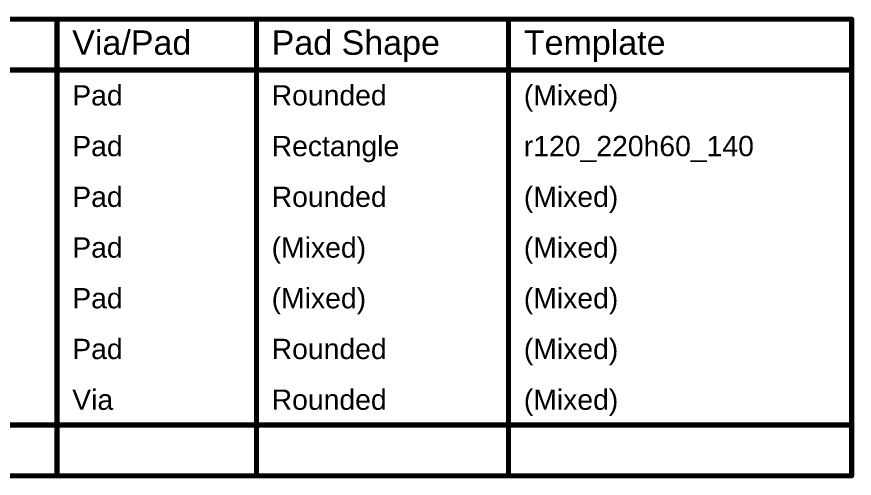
# Model space of a CAD drawing. Header units: inches. Extents: x 0 to 12.2, y 0 to 7.
# Drawn here: x 4.906 to 7.383, y 5.647 to 7.013 of the extents above; entities that cross this region are included whole.
import ezdxf

# ---------------------------------------------------------------- set-up
doc = ezdxf.new("R2010")
doc.units = ezdxf.units.IN
doc.header["$MEASUREMENT"] = 0
doc.layers.add('Drill Drawing', color=1, linetype='Continuous')
doc.styles.add('Arial', font='', dxfattribs={"height": 0.2})
doc.styles.get('Arial').set_extended_font_data('Arial')

msp = doc.modelspace()

# ---------------------------------------------------------------- linework, layer by layer
at = {"layer": 'Drill Drawing'}
for points in [[(0.0154, 7.005, 0.015, 0.015, 0), (7.3753, 7.005, 0.015, 0.015, 0)], [(5.025, 5.655, 0.015, 0.015, 0), (5.025, 7.005, 0.015, 0.015, 0)], [(5.6148, 5.655, 0.015, 0.015, 0), (5.6148, 7.005, 0.015, 0.015, 0)], [(6.3606, 5.655, 0.015, 0.015, 0), (6.3606, 7.005, 0.015, 0.015, 0)], [(7.3753, 5.655, 0.015, 0.015, 0), (7.3753, 7.005, 0.015, 0.015, 0)], [(0.0154, 6.855, 0.015, 0.015, 0), (7.3753, 6.855, 0.015, 0.015, 0)], [(0.0154, 5.805, 0.015, 0.015, 0), (7.3753, 5.805, 0.015, 0.015, 0)], [(0.0154, 5.655, 0.015, 0.015, 0), (7.3753, 5.655, 0.015, 0.015, 0)]]:
    msp.add_lwpolyline(points, format="xyseb", dxfattribs=at)
for points in [[(5.0212, 7.005, 0.0075, 0.0075, 1), (5.0287, 7.005, 0.0075, 0.0075, 1)], [(5.6111, 7.005, 0.0075, 0.0075, 1), (5.6186, 7.005, 0.0075, 0.0075, 1)], [(6.3569, 7.005, 0.0075, 0.0075, 1), (6.3644, 7.005, 0.0075, 0.0075, 1)], [(7.3716, 7.005, 0.0075, 0.0075, 1), (7.3791, 7.005, 0.0075, 0.0075, 1)], [(7.3716, 7.005, 0.0075, 0.0075, 1), (7.3791, 7.005, 0.0075, 0.0075, 1)], [(7.3716, 6.855, 0.0075, 0.0075, 1), (7.3791, 6.855, 0.0075, 0.0075, 1)], [(7.3716, 5.805, 0.0075, 0.0075, 1), (7.3791, 5.805, 0.0075, 0.0075, 1)], [(5.0212, 5.655, 0.0075, 0.0075, 1), (5.0287, 5.655, 0.0075, 0.0075, 1)], [(5.6111, 5.655, 0.0075, 0.0075, 1), (5.6186, 5.655, 0.0075, 0.0075, 1)], [(6.3569, 5.655, 0.0075, 0.0075, 1), (6.3644, 5.655, 0.0075, 0.0075, 1)], [(7.3716, 5.655, 0.0075, 0.0075, 1), (7.3791, 5.655, 0.0075, 0.0075, 1)], [(7.3716, 5.655, 0.0075, 0.0075, 1), (7.3791, 5.655, 0.0075, 0.0075, 1)]]:
    msp.add_lwpolyline(points, format="xyseb", close=True, dxfattribs=at)

# ---------------------------------------------------------------- texts
at = {"layer": 'Drill Drawing', "style": 'Arial'}
for s, height, p in [('Via/Pad', 0.072, (5.07, 6.9)), ('Pad Shape', 0.072, (5.6598, 6.9)), ('Template', 0.072, (6.4056, 6.9)), ('Pad', 0.06, (5.07, 6.75)), ('Rounded', 0.06, (5.6598, 6.75)), ('(Mixed)', 0.06, (6.4056, 6.75)), ('Pad', 0.06, (5.07, 6.6)), ('Rectangle', 0.06, (5.6598, 6.6)), ('r120_220h60_140', 0.06, (6.4056, 6.6)), ('Pad', 0.06, (5.07, 6.45)), ('Rounded', 0.06, (5.6598, 6.45)), ('(Mixed)', 0.06, (6.4056, 6.45)), ('Pad', 0.06, (5.07, 6.3)), ('(Mixed)', 0.06, (5.6598, 6.3)), ('(Mixed)', 0.06, (6.4056, 6.3)), ('Pad', 0.06, (5.07, 6.15)), ('(Mixed)', 0.06, (5.6598, 6.15)), ('(Mixed)', 0.06, (6.4056, 6.15)), ('Pad', 0.06, (5.07, 6)), ('Rounded', 0.06, (5.6598, 6)), ('(Mixed)', 0.06, (6.4056, 6)), ('Via', 0.06, (5.07, 5.85)), ('Rounded', 0.06, (5.6598, 5.85)), ('(Mixed)', 0.06, (6.4056, 5.85))]:
    msp.add_text(s, height=height, dxfattribs=at).set_placement(p)

doc.saveas('drawing.dxf')
